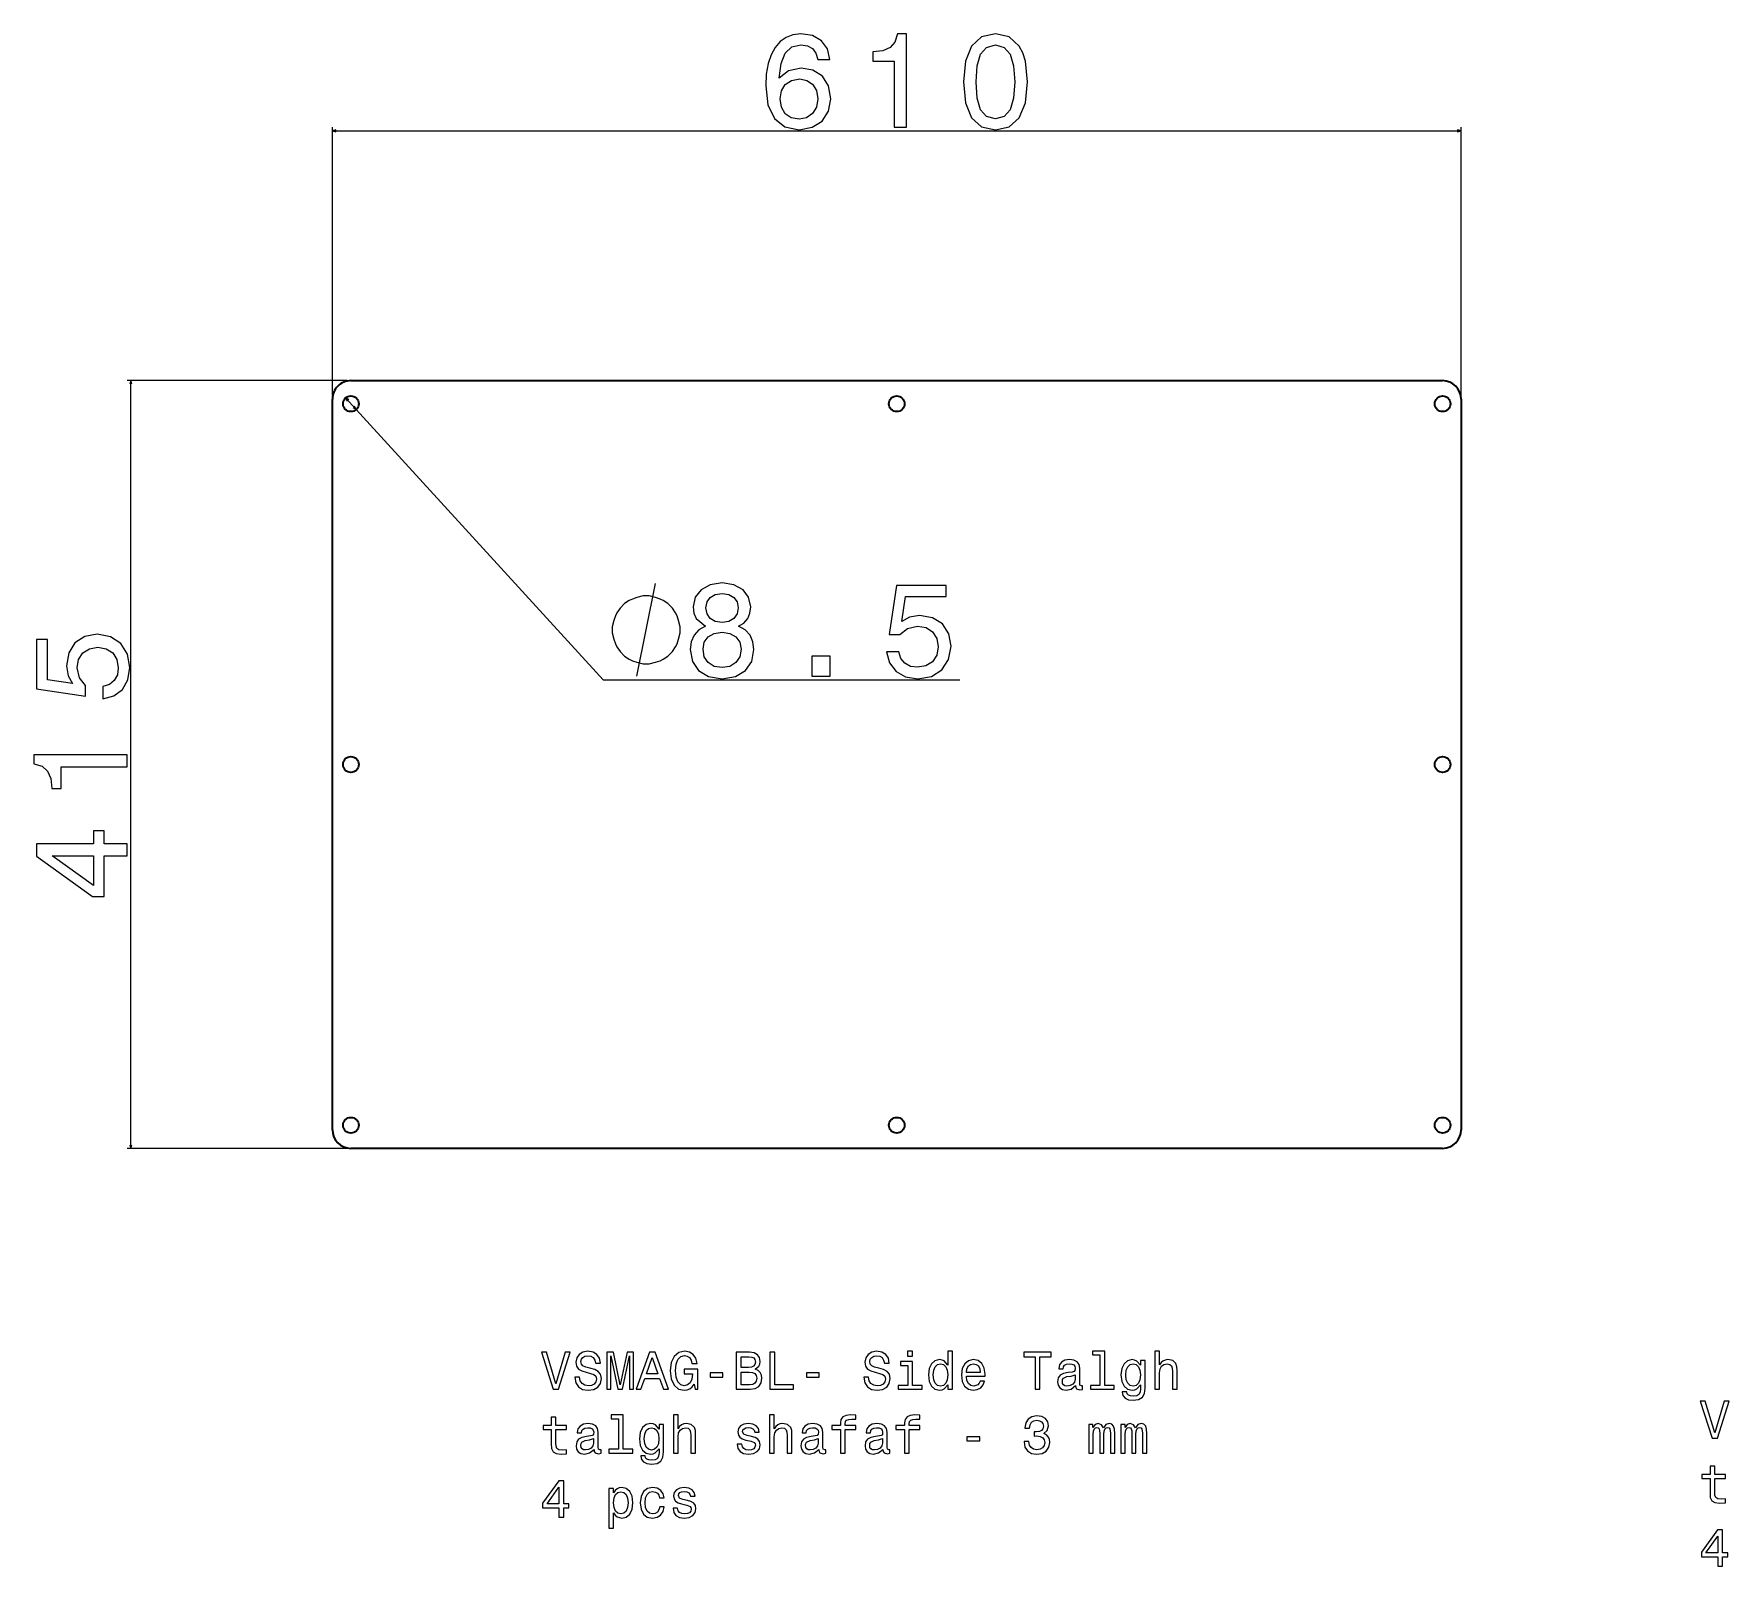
# Model space of a CAD drawing. Extents: x -193 to 1981, y -386 to 626.
# Drawn here: x -193 to 723, y -368 to 460 of the extents above; entities that cross this region are included whole.
import ezdxf

# ---------------------------------------------------------------- set-up
doc = ezdxf.new("R2010")
doc.units = 0

msp = doc.modelspace()

# ---------------------------------------------------------------- linework, layer by layer
at = {"color": 8, "lineweight": 13}
for p, q in [((-31.46, 264.47), (-31.46, 409.57)), ((-31.46, 407.57), (578.54, 407.57)), ((578.54, 264.47), (578.54, 409.57)), ((-23.46, 272.47), (-142.4, 272.47)), ((-140.4, -142.53), (-140.4, 272.47)), ((-24.33, 263.11), (114.82, 110.76)), ((114.82, 110.76), (307.61, 110.76)), ((-23.46, -142.53), (-142.4, -142.53))]:
    msp.add_line(p, q, dxfattribs=at)
at = {"color": 7, "lineweight": 35}
for p, q in [((-21.46, 272.47), (568.54, 272.47)), ((-31.46, -132.53), (-31.46, 262.47)), ((578.54, 262.47), (578.54, -132.53)), ((568.54, -142.53), (-21.46, -142.53))]:
    msp.add_line(p, q, dxfattribs=at)
at = {"color": 8, "lineweight": 13}
for points in [[(237.46, 446.09), (236.09, 451.93), (232.92, 456.25), (228.02, 458.99), (221.68, 459.93), (217.43, 459.42), (213.76, 458.05), (210.51, 455.82), (207.78, 452.65), (205.62, 448.69), (204.03, 443.86), (203.02, 438.17), (202.73, 431.76), (203.89, 421.53), (207.42, 414.1), (213.11, 409.64), (220.89, 408.12), (227.88, 409.42), (233.21, 412.81), (236.67, 418.14), (237.89, 424.91), (236.67, 431.76), (233.35, 437.01), (228.24, 440.33), (221.9, 441.48), (215.05, 440.04), (209.94, 435.93), (211.02, 443.86), (213.32, 449.55), (216.85, 452.94), (221.75, 454.09), (225.36, 453.51), (228.09, 452), (229.9, 449.48), (230.83, 446.09)], [(272.24, 409.57), (278.8, 409.57), (278.8, 459.93), (273.9, 459.93), (272.6, 455.53), (270.01, 452.58), (266.05, 450.85), (260.57, 450.27), (260.57, 445.16), (272.24, 445.16)], [(309.55, 433.99), (310.63, 422.68), (314.02, 414.61), (319.42, 409.71), (326.91, 408.12), (334.33, 409.71), (339.74, 414.61), (343.05, 422.68), (344.2, 433.99), (343.05, 445.23), (341.68, 449.7), (339.74, 453.37), (334.33, 458.27), (326.91, 459.93), (319.42, 458.27), (314.02, 453.3), (310.63, 445.23)], [(316.47, 433.99), (317.04, 442.71), (318.84, 448.97), (322.09, 452.65), (326.91, 453.95), (331.67, 452.65), (334.91, 448.97), (336.71, 442.71), (337.29, 433.99), (336.71, 425.2), (334.91, 418.93), (331.67, 415.26), (326.91, 414.03), (322.09, 415.26), (318.84, 418.93), (317.04, 425.2)], [(230.9, 424.84), (230.11, 420.3), (228.09, 416.84), (224.85, 414.54), (220.82, 413.82), (216.57, 414.54), (213.32, 416.77), (211.24, 420.23), (210.59, 424.77), (211.31, 429.23), (213.32, 432.62), (216.64, 434.78), (221.11, 435.57), (225, 434.78), (228.09, 432.69), (230.11, 429.31)], [(156.49, 137.76), (156.49, 139.43), (155.66, 142.76), (154.82, 145.26), (153.99, 146.93), (152.32, 149.43), (149.82, 151.93), (147.32, 153.59), (145.66, 154.43), (143.16, 155.26), (139.82, 156.09), (138.16, 156.09), (136.49, 156.09), (133.16, 155.26), (130.66, 154.43), (128.99, 153.59), (126.49, 151.93), (123.99, 149.43), (122.32, 146.93), (121.49, 145.26), (120.66, 142.76), (119.82, 139.43), (119.82, 137.76), (119.82, 136.09), (120.66, 132.76), (121.49, 130.26), (122.32, 128.59), (123.99, 126.09), (126.49, 123.59), (128.99, 121.93), (130.66, 121.09), (133.16, 120.26), (136.49, 119.43), (138.16, 119.43), (139.82, 119.43), (143.16, 120.26), (145.66, 121.09), (147.32, 121.93), (149.82, 123.59), (152.32, 126.09), (153.99, 128.59), (154.82, 130.26), (155.66, 132.76), (156.49, 136.09)], [(170.24, 139.71), (166.57, 137.69), (164.05, 134.88), (162.46, 131.35), (161.96, 127.1), (163.11, 120.69), (166.42, 115.72), (171.83, 112.55), (179.18, 111.32), (186.45, 112.55), (191.86, 115.72), (195.17, 120.69), (196.4, 127.1), (195.82, 131.35), (194.31, 134.88), (191.71, 137.69), (188.11, 139.71), (190.99, 141.44), (193.01, 143.81), (194.23, 146.7), (194.67, 150.23), (193.51, 155.34), (190.49, 159.45), (185.59, 162.11), (179.18, 163.12), (172.69, 162.11), (167.79, 159.45), (164.69, 155.34), (163.61, 150.23), (163.97, 146.7), (165.2, 143.81)], [(170.46, 149.65), (171.04, 152.82), (172.76, 155.27), (175.5, 156.78), (179.18, 157.36), (182.78, 156.78), (185.52, 155.27), (187.25, 152.82), (187.89, 149.65), (187.25, 146.41), (185.52, 143.89), (182.78, 142.23), (179.18, 141.72), (175.5, 142.3), (172.76, 143.89), (171.04, 146.41)], [(268.05, 125.8), (269.64, 119.89), (273.17, 115.28), (278.35, 112.4), (284.98, 111.32), (292.26, 112.62), (297.95, 116.15), (301.55, 121.77), (302.92, 128.97), (301.7, 135.67), (298.24, 140.93), (292.84, 144.32), (285.85, 145.54), (280.44, 144.68), (276.27, 142.3), (278.28, 155.77), (300.18, 155.77), (300.18, 161.68), (273.46, 161.68), (269.49, 135.17), (275.26, 135.17), (279.44, 138.55), (284.77, 139.78), (289.38, 138.99), (292.91, 136.68), (295.14, 133.15), (295.93, 128.61), (295.14, 124.07), (292.84, 120.54), (289.31, 118.31), (284.77, 117.52), (280.95, 118.02), (277.99, 119.68), (275.83, 122.27), (274.75, 125.8)], [(-155.44, 100.47), (-149.53, 102.06), (-144.92, 105.59), (-142.04, 110.78), (-140.96, 117.41), (-142.26, 124.68), (-145.79, 130.37), (-151.41, 133.98), (-158.61, 135.34), (-165.31, 134.12), (-170.57, 130.66), (-173.96, 125.26), (-175.18, 118.27), (-174.32, 112.87), (-171.94, 108.69), (-185.41, 110.7), (-185.41, 132.61), (-191.32, 132.61), (-191.32, 105.88), (-164.81, 101.92), (-164.81, 107.68), (-168.19, 111.86), (-169.42, 117.19), (-168.63, 121.8), (-166.32, 125.33), (-162.79, 127.56), (-158.25, 128.36), (-153.71, 127.56), (-150.18, 125.26), (-147.95, 121.73), (-147.16, 117.19), (-147.66, 113.37), (-149.32, 110.42), (-151.91, 108.26), (-155.44, 107.17)], [(168.87, 127.24), (169.52, 131.06), (171.61, 133.94), (174.85, 135.82), (179.18, 136.46), (183.43, 135.82), (186.67, 133.94), (188.76, 131.06), (189.48, 127.24), (188.76, 123.14), (186.67, 120.04), (183.43, 118.02), (179.18, 117.37), (174.85, 118.02), (171.61, 120.04), (169.52, 123.14)], [(227.58, 112.76), (237.52, 112.76), (237.52, 123.5), (227.58, 123.5)], [(-142.4, 63.67), (-142.4, 70.23), (-192.76, 70.23), (-192.76, 65.33), (-188.37, 64.03), (-185.41, 61.44), (-183.68, 57.48), (-183.11, 52), (-177.99, 52), (-177.99, 63.67)], [(-142.4, 15.56), (-142.4, 22.05), (-154.79, 22.05), (-154.79, 29.18), (-160.56, 29.18), (-160.56, 22.05), (-191.32, 22.05), (-191.32, 15.49), (-161.13, -6.41), (-154.79, -6.41), (-154.79, 15.56)], [(-160.56, -0.36), (-182.96, 15.56), (-160.56, 15.56)]]:
    msp.add_lwpolyline(points, close=True, dxfattribs=at)
for points in [[(-29.53, 408.08), (-31.46, 407.57), (-29.53, 407.05)], [(576.61, 407.05), (578.54, 407.57), (576.61, 408.08)], [(-139.88, 270.54), (-140.4, 272.47), (-140.92, 270.54)], [(-22.64, 262.03), (-24.33, 263.11), (-23.4, 261.33)], [(-20.28, 257.91), (-18.59, 256.83), (-19.51, 258.61)], [(133.16, 112.76), (143.16, 162.76)], [(-140.92, -140.6), (-140.4, -142.53), (-139.88, -140.6)]]:
    msp.add_lwpolyline(points, dxfattribs=at)
at = {"color": 7, "lineweight": 13}
for points in [[(94.4, -252.75), (89.38, -269.78), (84.22, -252.75), (81.49, -252.75), (87.94, -272.78), (90.82, -272.78), (97.13, -252.75)], [(102.18, -266.18), (99.56, -266.18), (100.13, -269.24), (101.57, -271.49), (103.79, -272.84), (106.79, -273.33), (109.76, -272.87), (111.98, -271.6), (113.39, -269.61), (113.91, -266.99), (113.47, -264.63), (112.26, -263.1), (110.3, -262.09), (107.68, -261.34), (105.43, -260.79), (103.96, -260.16), (103.13, -259.24), (102.87, -257.8), (103.13, -256.5), (103.88, -255.52), (105.03, -254.86), (106.62, -254.63), (108.23, -254.91), (109.5, -255.69), (110.33, -256.99), (110.74, -258.75), (113.36, -258.75), (113.36, -258.69), (112.9, -255.98), (111.54, -253.96), (109.41, -252.7), (106.53, -252.26), (103.94, -252.7), (101.92, -253.91), (100.62, -255.78), (100.16, -258.2), (100.54, -260.36), (101.63, -261.83), (103.36, -262.81), (105.72, -263.56), (108.06, -264.22), (109.81, -264.86), (110.88, -265.78), (111.26, -267.28), (110.91, -268.81), (110.02, -269.96), (108.66, -270.68), (106.9, -270.91), (104.94, -270.59), (103.45, -269.67), (102.5, -268.17)], [(116.88, -272.78), (119.09, -272.78), (119.09, -254.63), (122.84, -272.78), (125.32, -272.78), (129.04, -254.63), (129.04, -272.78), (131.28, -272.78), (131.28, -252.78), (127.77, -252.78), (124.08, -270.42), (120.42, -252.78), (116.88, -252.78)], [(132.67, -272.78), (135.32, -272.78), (137.42, -266.9), (145.41, -266.9), (147.51, -272.78), (150.22, -272.78), (142.9, -252.75), (139.96, -252.75)], [(138.35, -264.45), (141.43, -255.64), (144.51, -264.45)], [(164.05, -270.1), (164.54, -272.78), (165.98, -272.78), (165.98, -261.98), (158.69, -261.98), (158.69, -264.42), (163.19, -264.42), (163.19, -264.6), (162.84, -267.25), (161.92, -269.21), (160.51, -270.45), (158.75, -270.85), (156.79, -270.33), (155.26, -268.78), (154.28, -266.21), (153.94, -262.7), (154.25, -259.21), (155.23, -256.64), (156.79, -255.09), (158.89, -254.54), (160.33, -254.83), (161.52, -255.64), (162.38, -256.99), (162.87, -258.81), (165.72, -258.81), (164.97, -256.04), (163.56, -253.96), (161.57, -252.7), (159.07, -252.23), (155.78, -252.95), (153.3, -255.06), (151.72, -258.37), (151.17, -262.78), (151.72, -267.22), (153.3, -270.53), (155.64, -272.64), (158.58, -273.33), (160.22, -273.1), (161.69, -272.52), (162.96, -271.51)], [(197.08, -261.98), (199.09, -260.3), (199.61, -259.18), (199.79, -257.8), (199.41, -255.64), (198.29, -254.08), (196.47, -253.13), (193.94, -252.78), (186.82, -252.78), (186.82, -272.78), (194.34, -272.78), (197.02, -272.38), (199.01, -271.2), (200.25, -269.32), (200.68, -266.79), (200.42, -265.09), (199.73, -263.68), (198.6, -262.64)], [(193.39, -261.08), (189.47, -261.08), (189.47, -255.17), (193.62, -255.17), (195.18, -255.35), (196.27, -255.87), (196.93, -256.76), (197.16, -258.08), (196.9, -259.41), (196.21, -260.33), (195.03, -260.91)], [(204.97, -272.78), (217.83, -272.78), (217.83, -270.36), (207.62, -270.36), (207.62, -252.78), (204.97, -252.78)], [(258.32, -266.18), (255.69, -266.18), (256.27, -269.24), (257.71, -271.49), (259.93, -272.84), (262.93, -273.33), (265.9, -272.87), (268.11, -271.6), (269.53, -269.61), (270.05, -266.99), (269.61, -264.63), (268.4, -263.1), (266.44, -262.09), (263.82, -261.34), (261.57, -260.79), (260.1, -260.16), (259.27, -259.24), (259.01, -257.8), (259.27, -256.5), (260.02, -255.52), (261.17, -254.86), (262.75, -254.63), (264.37, -254.91), (265.64, -255.69), (266.47, -256.99), (266.88, -258.75), (269.5, -258.75), (269.5, -258.69), (269.04, -255.98), (267.68, -253.96), (265.55, -252.7), (262.67, -252.26), (260.07, -252.7), (258.06, -253.91), (256.76, -255.78), (256.3, -258.2), (256.67, -260.36), (257.77, -261.83), (259.5, -262.81), (261.86, -263.56), (264.2, -264.22), (265.95, -264.86), (267.02, -265.78), (267.39, -267.28), (267.05, -268.81), (266.15, -269.96), (264.8, -270.68), (263.04, -270.91), (261.08, -270.59), (259.58, -269.67), (258.63, -268.17)], [(282.09, -252.09), (279.41, -252.09), (279.41, -254.97), (282.09, -254.97)], [(301.11, -270.39), (301.11, -272.78), (303.65, -272.78), (303.65, -252.09), (301.14, -252.09), (301.14, -259.67), (299.21, -257.48), (298.03, -256.96), (296.67, -256.76), (294.22, -257.34), (292.32, -258.95), (291.08, -261.54), (290.65, -265.03), (291.08, -268.52), (292.32, -271.14), (294.22, -272.78), (296.67, -273.33), (298.03, -273.13), (299.24, -272.61)], [(348.29, -272.78), (350.94, -272.78), (350.94, -255.2), (356.99, -255.2), (356.99, -252.78), (342.21, -252.78), (342.21, -255.2), (348.29, -255.2)], [(383.39, -254.22), (383.39, -270.65), (378.17, -270.65), (378.17, -272.78), (391.11, -272.78), (391.11, -270.65), (385.92, -270.65), (385.92, -252.09), (379.41, -252.09), (379.41, -254.22)], [(413.04, -272.78), (415.58, -272.78), (415.58, -263.85), (415.84, -261.8), (416.67, -260.3), (417.97, -259.38), (419.7, -259.04), (421.08, -259.32), (421.95, -260.1), (422.38, -261.4), (422.52, -263.13), (422.52, -272.78), (425.06, -272.78), (425.06, -262.61), (424.94, -260.56), (424.43, -258.86), (422.73, -257.31), (420.07, -256.76), (418.63, -256.96), (417.39, -257.51), (416.36, -258.37), (415.58, -259.55), (415.58, -252.09), (413.04, -252.09)], [(172.64, -266.18), (179.61, -266.18), (179.61, -263.91), (172.64, -263.91)], [(194.02, -270.39), (189.47, -270.39), (189.47, -263.5), (193.76, -263.5), (195.58, -263.7), (196.88, -264.31), (197.65, -265.35), (197.91, -266.85), (197.65, -268.43), (196.93, -269.53), (195.72, -270.19)], [(224.69, -266.18), (231.66, -266.18), (231.66, -263.91), (224.69, -263.91)], [(282.01, -270.65), (282.01, -257.83), (275.49, -257.83), (275.49, -259.99), (279.47, -259.99), (279.47, -270.65), (274.28, -270.65), (274.28, -272.78), (287.25, -272.78), (287.25, -270.65)], [(297.11, -259.04), (298.78, -259.44), (300.05, -260.56), (300.79, -262.44), (301.08, -265.03), (300.79, -267.65), (300.05, -269.53), (298.78, -270.68), (297.11, -271.05), (295.52, -270.68), (294.31, -269.53), (293.5, -267.62), (293.24, -265.03), (293.5, -262.47), (294.31, -260.59), (295.52, -259.44)], [(311.17, -265.78), (321.31, -265.78), (321.34, -264.6), (320.88, -261.28), (319.61, -258.81), (317.6, -257.31), (314.92, -256.76), (312.29, -257.34), (310.28, -258.95), (308.98, -261.57), (308.52, -265.03), (308.95, -268.57), (310.25, -271.17), (312.24, -272.78), (314.83, -273.33), (317.08, -272.95), (318.92, -271.98), (320.28, -270.42), (321.05, -268.34), (318.55, -268.34), (318.03, -269.5), (317.28, -270.36), (315.15, -271.05), (313.5, -270.74), (312.26, -269.73), (311.46, -268.08), (311.17, -265.87)], [(311.17, -263.65), (311.49, -261.66), (312.26, -260.19), (313.45, -259.3), (315, -258.98), (316.53, -259.3), (317.71, -260.19), (318.43, -261.66), (318.69, -263.65)], [(370.19, -270.76), (370.19, -270.85), (370.33, -271.83), (370.77, -272.52), (372.58, -273.07), (373.99, -272.84), (373.99, -270.88), (373.39, -270.97), (372.58, -270.59), (372.44, -269.44), (372.44, -261.43), (372.09, -259.38), (371.08, -257.94), (369.33, -257.08), (366.85, -256.76), (364.43, -257.1), (362.64, -258.08), (361.52, -259.61), (361.14, -261.63), (361.14, -261.8), (363.42, -261.8), (363.62, -260.59), (364.25, -259.73), (365.29, -259.21), (366.76, -259.01), (368.17, -259.15), (369.18, -259.58), (369.79, -260.33), (369.99, -261.37), (369.87, -262.58), (369.41, -263.19), (368.26, -263.47), (366.1, -263.7), (363.62, -264.22), (361.86, -265.15), (360.82, -266.59), (360.51, -268.72), (360.79, -270.62), (361.69, -272.03), (363.13, -272.93), (365.12, -273.24), (367.8, -272.64)], [(369.9, -267.36), (369.56, -268.86), (368.63, -270.02), (367.25, -270.76), (365.55, -271.02), (364.45, -270.88), (363.68, -270.42), (363.19, -269.61), (363.04, -268.49), (363.16, -267.48), (363.62, -266.76), (365.46, -265.95), (367.8, -265.61), (369.9, -264.91)], [(407.74, -272.09), (407.74, -257.31), (405.32, -257.31), (405.32, -259.81), (403.33, -257.54), (402.12, -256.96), (400.77, -256.76), (398.32, -257.34), (396.41, -258.95), (395.18, -261.54), (394.74, -265.03), (395.18, -268.55), (396.41, -271.14), (398.32, -272.78), (400.77, -273.33), (402.15, -273.13), (403.3, -272.61), (405.32, -270.42), (405.32, -272.61), (405.09, -274.34), (404.45, -275.58), (403.24, -276.3), (401.43, -276.56), (399.84, -276.38), (398.72, -275.95), (398.06, -275.2), (397.86, -274.19), (395.41, -274.19), (395.41, -274.31), (395.78, -276.15), (396.93, -277.54), (398.78, -278.43), (401.28, -278.75), (404.28, -278.32), (406.27, -277.1), (407.39, -275)], [(397.37, -265.03), (397.62, -262.47), (398.4, -260.56), (399.61, -259.44), (401.23, -259.04), (402.93, -259.44), (404.2, -260.56), (404.97, -262.47), (405.26, -265.03), (404.97, -267.65), (404.2, -269.53), (402.93, -270.68), (401.23, -271.05), (399.61, -270.68), (398.4, -269.53), (397.62, -267.62)], [(720.64, -279.24), (715.62, -296.27), (710.46, -279.24), (707.73, -279.24), (714.18, -299.27), (717.06, -299.27), (723.38, -279.24)], [(86.82, -294.54), (86.82, -302.29), (86.99, -304.8), (87.8, -306.53), (89.41, -307.54), (92.15, -307.88), (95.15, -307.74), (95.15, -305.55), (92.96, -305.72), (90.97, -305.49), (89.9, -304.77), (89.44, -303.56), (89.35, -301.86), (89.35, -294.54), (95.15, -294.54), (95.15, -292.38), (89.35, -292.38), (89.35, -287.85), (86.82, -287.85), (86.82, -292.38), (82.44, -292.38), (82.44, -294.54)], [(109.96, -305.32), (109.96, -305.4), (110.1, -306.38), (110.54, -307.08), (112.35, -307.62), (113.76, -307.39), (113.76, -305.43), (113.16, -305.52), (112.35, -305.15), (112.21, -303.99), (112.21, -295.98), (111.86, -293.93), (110.85, -292.49), (109.09, -291.63), (106.62, -291.31), (104.2, -291.66), (102.41, -292.64), (101.28, -294.17), (100.91, -296.18), (100.91, -296.36), (103.19, -296.36), (103.39, -295.15), (104.02, -294.28), (105.06, -293.76), (106.53, -293.56), (107.94, -293.7), (108.95, -294.14), (109.56, -294.89), (109.76, -295.92), (109.64, -297.13), (109.18, -297.74), (108.03, -298.03), (105.87, -298.26), (103.39, -298.78), (101.63, -299.7), (100.59, -301.14), (100.28, -303.27), (100.56, -305.17), (101.46, -306.59), (102.9, -307.48), (104.89, -307.8), (107.57, -307.19)], [(123.16, -288.78), (123.16, -305.2), (117.94, -305.2), (117.94, -307.34), (130.88, -307.34), (130.88, -305.2), (125.69, -305.2), (125.69, -286.64), (119.18, -286.64), (119.18, -288.78)], [(147.51, -306.64), (147.51, -291.86), (145.09, -291.86), (145.09, -294.37), (143.1, -292.09), (141.89, -291.51), (140.54, -291.31), (138.09, -291.89), (136.18, -293.5), (134.94, -296.1), (134.51, -299.58), (134.94, -303.1), (136.18, -305.69), (138.09, -307.34), (140.54, -307.88), (141.92, -307.68), (143.07, -307.16), (145.09, -304.97), (145.09, -307.16), (144.86, -308.89), (144.22, -310.13), (143.01, -310.85), (141.2, -311.11), (139.61, -310.94), (138.49, -310.51), (137.83, -309.76), (137.62, -308.75), (135.18, -308.75), (135.18, -308.86), (135.55, -310.71), (136.7, -312.09), (138.55, -312.98), (141.05, -313.3), (144.05, -312.87), (146.04, -311.66), (147.16, -309.55)], [(152.81, -307.34), (155.35, -307.34), (155.35, -298.4), (155.61, -296.36), (156.44, -294.86), (157.74, -293.93), (159.47, -293.59), (160.85, -293.88), (161.72, -294.66), (162.15, -295.95), (162.29, -297.68), (162.29, -307.34), (164.83, -307.34), (164.83, -297.16), (164.71, -295.12), (164.2, -293.42), (162.5, -291.86), (159.84, -291.31), (158.4, -291.51), (157.16, -292.06), (156.13, -292.93), (155.35, -294.11), (155.35, -286.64), (152.81, -286.64)], [(195.09, -298.32), (192.64, -297.74), (190.82, -297.08), (190.22, -295.72), (190.39, -294.77), (191, -294.08), (191.98, -293.65), (193.39, -293.47), (194.74, -293.65), (195.81, -294.17), (196.5, -294.94), (196.79, -295.98), (199.27, -295.98), (199.27, -295.92), (198.84, -294.05), (197.65, -292.58), (195.81, -291.66), (193.39, -291.31), (190.94, -291.66), (189.15, -292.61), (188.03, -294.02), (187.68, -295.81), (187.94, -297.54), (188.75, -298.75), (190.07, -299.61), (192.01, -300.22), (194.83, -300.91), (196.56, -301.63), (197.02, -302.21), (197.19, -303.07), (196.93, -304.14), (196.24, -304.94), (195.12, -305.46), (193.62, -305.64), (192.03, -305.46), (190.88, -304.86), (190.1, -303.88), (189.79, -302.52), (187.34, -302.52), (187.74, -304.83), (188.92, -306.5), (190.79, -307.51), (193.39, -307.88), (196.1, -307.51), (198.09, -306.5), (199.3, -304.89), (199.73, -302.78), (199.41, -300.97), (198.52, -299.73), (197.05, -298.92)], [(204.86, -307.34), (207.39, -307.34), (207.39, -298.4), (207.65, -296.36), (208.49, -294.86), (209.79, -293.93), (211.52, -293.59), (212.9, -293.88), (213.76, -294.66), (214.2, -295.95), (214.34, -297.68), (214.34, -307.34), (216.88, -307.34), (216.88, -297.16), (216.76, -295.12), (216.24, -293.42), (214.54, -291.86), (211.89, -291.31), (210.45, -291.51), (209.21, -292.06), (208.17, -292.93), (207.39, -294.11), (207.39, -286.64), (204.86, -286.64)], [(231.4, -305.32), (231.4, -305.4), (231.54, -306.38), (231.98, -307.08), (233.79, -307.62), (235.2, -307.39), (235.2, -305.43), (234.6, -305.52), (233.79, -305.15), (233.65, -303.99), (233.65, -295.98), (233.3, -293.93), (232.29, -292.49), (230.54, -291.63), (228.06, -291.31), (225.64, -291.66), (223.85, -292.64), (222.73, -294.17), (222.35, -296.18), (222.35, -296.36), (224.63, -296.36), (224.83, -295.15), (225.46, -294.28), (226.5, -293.76), (227.97, -293.56), (229.38, -293.7), (230.39, -294.14), (231, -294.89), (231.2, -295.92), (231.08, -297.13), (230.62, -297.74), (229.47, -298.03), (227.31, -298.26), (224.83, -298.78), (223.07, -299.7), (222.03, -301.14), (221.72, -303.27), (222.01, -305.17), (222.9, -306.59), (224.34, -307.48), (226.33, -307.8), (229.01, -307.19)], [(243.07, -294.54), (243.07, -307.34), (245.61, -307.34), (245.61, -294.54), (251.37, -294.54), (251.37, -292.38), (245.61, -292.38), (245.61, -291.43), (245.81, -290.27), (246.47, -289.5), (247.6, -289.04), (249.21, -288.86), (251.37, -288.98), (251.37, -286.79), (248.63, -286.64), (246.15, -286.9), (244.43, -287.68), (243.39, -289.04), (243.07, -290.97), (243.07, -292.38), (238.43, -292.38), (238.43, -294.54)], [(266.1, -305.32), (266.1, -305.4), (266.24, -306.38), (266.67, -307.08), (268.49, -307.62), (269.9, -307.39), (269.9, -305.43), (269.3, -305.52), (268.49, -305.15), (268.35, -303.99), (268.35, -295.98), (268, -293.93), (266.99, -292.49), (265.23, -291.63), (262.75, -291.31), (260.33, -291.66), (258.55, -292.64), (257.42, -294.17), (257.05, -296.18), (257.05, -296.36), (259.33, -296.36), (259.53, -295.15), (260.16, -294.28), (261.2, -293.76), (262.67, -293.56), (264.08, -293.7), (265.09, -294.14), (265.69, -294.89), (265.9, -295.92), (265.78, -297.13), (265.32, -297.74), (264.17, -298.03), (262.01, -298.26), (259.53, -298.78), (257.77, -299.7), (256.73, -301.14), (256.41, -303.27), (256.7, -305.17), (257.6, -306.59), (259.04, -307.48), (261.03, -307.8), (263.71, -307.19)], [(277.77, -294.54), (277.77, -307.34), (280.3, -307.34), (280.3, -294.54), (286.07, -294.54), (286.07, -292.38), (280.3, -292.38), (280.3, -291.43), (280.51, -290.27), (281.17, -289.5), (282.29, -289.04), (283.91, -288.86), (286.07, -288.98), (286.07, -286.79), (283.33, -286.64), (280.85, -286.9), (279.12, -287.68), (278.09, -289.04), (277.77, -290.97), (277.77, -292.38), (273.13, -292.38), (273.13, -294.54)], [(342.35, -301.05), (342.35, -301.25), (342.81, -304.02), (344.17, -306.1), (346.3, -307.42), (349.12, -307.91), (352.12, -307.42), (354.37, -306.15), (355.81, -304.14), (356.33, -301.54), (356.1, -299.84), (355.46, -298.46), (354.43, -297.39), (353.04, -296.61), (354.92, -295.06), (355.58, -292.58), (355.15, -290.33), (353.91, -288.63), (351.89, -287.57), (349.12, -287.19), (346.53, -287.65), (344.54, -288.92), (343.24, -290.94), (342.81, -293.62), (342.81, -293.82), (345.38, -293.82), (345.61, -291.98), (346.36, -290.65), (347.57, -289.84), (349.27, -289.55), (350.77, -289.78), (351.86, -290.39), (352.52, -291.37), (352.78, -292.7), (352.52, -294.11), (351.83, -295.06), (350.62, -295.64), (348.98, -295.81), (347.86, -295.78), (347.86, -298.06), (349.27, -298), (351.08, -298.26), (352.44, -298.95), (353.24, -300.07), (353.53, -301.54), (353.22, -303.21), (352.38, -304.45), (351.05, -305.23), (349.3, -305.49), (347.48, -305.2), (346.15, -304.34), (345.32, -302.95), (345, -301.05)], [(377.34, -307.34), (379.67, -307.34), (379.67, -296.99), (379.81, -295.43), (380.25, -294.31), (380.91, -293.65), (381.77, -293.39), (382.47, -293.62), (382.93, -294.19), (383.16, -295.17), (383.24, -296.47), (383.24, -307.34), (385.43, -307.34), (385.43, -296.99), (385.58, -295.46), (386.01, -294.34), (386.7, -293.65), (387.57, -293.39), (388.26, -293.62), (388.72, -294.19), (389.01, -296.47), (389.01, -307.34), (391.34, -307.34), (391.34, -296.64), (391.2, -294.42), (390.74, -292.72), (389.81, -291.69), (388.32, -291.31), (386.56, -291.89), (385.2, -293.56), (384.14, -291.92), (382.35, -291.31), (380.71, -291.89), (379.58, -293.5), (379.58, -291.86), (377.34, -291.86)], [(394.69, -307.34), (397.02, -307.34), (397.02, -296.99), (397.16, -295.43), (397.6, -294.31), (398.26, -293.65), (399.12, -293.39), (399.81, -293.62), (400.28, -294.19), (400.51, -295.17), (400.59, -296.47), (400.59, -307.34), (402.78, -307.34), (402.78, -296.99), (402.93, -295.46), (403.36, -294.34), (404.05, -293.65), (404.92, -293.39), (405.61, -293.62), (406.07, -294.19), (406.36, -296.47), (406.36, -307.34), (408.69, -307.34), (408.69, -296.64), (408.55, -294.42), (408.09, -292.72), (407.16, -291.69), (405.67, -291.31), (403.91, -291.89), (402.55, -293.56), (401.49, -291.92), (399.7, -291.31), (398.06, -291.89), (396.93, -293.5), (396.93, -291.86), (394.69, -291.86)], [(109.67, -301.92), (109.32, -303.42), (108.4, -304.57), (107.02, -305.32), (105.32, -305.58), (104.22, -305.43), (103.45, -304.97), (102.96, -304.17), (102.81, -303.04), (102.93, -302.03), (103.39, -301.31), (105.23, -300.51), (107.57, -300.16), (109.67, -299.47)], [(137.13, -299.58), (137.39, -297.02), (138.17, -295.12), (139.38, -293.99), (141, -293.59), (142.7, -293.99), (143.96, -295.12), (144.74, -297.02), (145.03, -299.58), (144.74, -302.21), (143.96, -304.08), (142.7, -305.23), (141, -305.61), (139.38, -305.23), (138.17, -304.08), (137.39, -302.18)], [(231.11, -301.92), (230.77, -303.42), (229.84, -304.57), (228.46, -305.32), (226.76, -305.58), (225.67, -305.43), (224.89, -304.97), (224.4, -304.17), (224.25, -303.04), (224.37, -302.03), (224.83, -301.31), (226.67, -300.51), (229.01, -300.16), (231.11, -299.47)], [(265.81, -301.92), (265.46, -303.42), (264.54, -304.57), (263.16, -305.32), (261.46, -305.58), (260.36, -305.43), (259.58, -304.97), (259.09, -304.17), (258.95, -303.04), (259.07, -302.03), (259.53, -301.31), (261.37, -300.51), (263.71, -300.16), (265.81, -299.47)], [(311.43, -300.74), (318.4, -300.74), (318.4, -298.46), (311.43, -298.46)], [(713.06, -321.02), (713.06, -328.78), (713.23, -331.28), (714.04, -333.01), (715.65, -334.02), (718.39, -334.37), (721.39, -334.22), (721.39, -332.03), (719.2, -332.2), (717.21, -331.97), (716.14, -331.25), (715.68, -330.04), (715.59, -328.34), (715.59, -321.02), (721.39, -321.02), (721.39, -318.86), (715.59, -318.86), (715.59, -314.34), (713.06, -314.34), (713.06, -318.86), (708.68, -318.86), (708.68, -321.02)], [(90.97, -341.89), (93.56, -341.89), (93.56, -336.93), (96.41, -336.93), (96.41, -334.63), (93.56, -334.63), (93.56, -322.32), (90.94, -322.32), (82.18, -334.4), (82.18, -336.93), (90.97, -336.93)], [(84.6, -334.63), (90.97, -325.66), (90.97, -334.63)], [(120.51, -328.81), (120.51, -326.41), (117.97, -326.41), (117.97, -347.88), (120.51, -347.88), (120.51, -339.53), (121.4, -340.88), (122.41, -341.77), (124.94, -342.44), (127.37, -341.89), (129.27, -340.25), (130.51, -337.65), (130.97, -334.14), (130.51, -330.65), (129.27, -328.06), (127.37, -326.44), (124.94, -325.87), (123.56, -326.04), (122.38, -326.59), (121.37, -327.51)], [(124.51, -340.16), (122.81, -339.78), (121.57, -338.63), (120.79, -336.76), (120.54, -334.14), (120.79, -331.54), (121.57, -329.67), (122.81, -328.55), (124.51, -328.14), (126.07, -328.55), (127.31, -329.7), (128.09, -331.57), (128.37, -334.14), (128.09, -336.73), (127.31, -338.63), (126.07, -339.78)], [(145.32, -331.54), (147.83, -331.54), (147.31, -329.24), (146.07, -327.42), (144.14, -326.3), (141.63, -325.87), (138.86, -326.44), (136.76, -328.06), (135.43, -330.68), (134.97, -334.19), (135.41, -337.68), (136.7, -340.27), (138.75, -341.89), (141.54, -342.44), (144.02, -342), (145.95, -340.79), (147.28, -338.89), (147.86, -336.36), (145.43, -336.36), (145, -337.97), (144.2, -339.18), (143.04, -339.93), (141.63, -340.16), (139.87, -339.78), (138.6, -338.63), (137.83, -336.76), (137.57, -334.11), (137.83, -331.51), (138.63, -329.64), (139.93, -328.49), (141.63, -328.08), (143.13, -328.34), (144.25, -329.01), (145, -330.1)], [(160.39, -332.87), (157.94, -332.29), (156.13, -331.63), (155.52, -330.27), (155.69, -329.32), (156.3, -328.63), (157.28, -328.2), (158.69, -328.03), (160.05, -328.2), (161.11, -328.72), (161.8, -329.5), (162.09, -330.53), (164.57, -330.53), (164.57, -330.48), (164.14, -328.6), (162.96, -327.13), (161.11, -326.21), (158.69, -325.87), (156.24, -326.21), (154.45, -327.16), (153.33, -328.57), (152.98, -330.36), (153.24, -332.09), (154.05, -333.3), (155.38, -334.17), (157.31, -334.77), (160.13, -335.46), (161.86, -336.18), (162.32, -336.76), (162.5, -337.62), (162.24, -338.69), (161.54, -339.5), (160.42, -340.02), (158.92, -340.19), (157.34, -340.02), (156.18, -339.41), (155.41, -338.43), (155.09, -337.08), (152.64, -337.08), (153.04, -339.38), (154.22, -341.05), (156.1, -342.06), (158.69, -342.44), (161.4, -342.06), (163.39, -341.05), (164.6, -339.44), (165.03, -337.34), (164.71, -335.52), (163.82, -334.28), (162.35, -333.47)], [(717.21, -368.37), (719.8, -368.37), (719.8, -363.42), (722.65, -363.42), (722.65, -361.11), (719.8, -361.11), (719.8, -348.8), (717.18, -348.8), (708.42, -360.88), (708.42, -363.42), (717.21, -363.42)], [(710.84, -361.11), (717.21, -352.15), (717.21, -361.11)]]:
    msp.add_lwpolyline(points, close=True, dxfattribs=at)
at = {"color": 7, "lineweight": 35}
for centre in [(-21.46, 259.97), (273.54, 259.97), (568.54, 259.97), (-21.46, 64.97), (568.54, 64.97), (-21.46, -130.03), (273.54, -130.03), (568.54, -130.03)]:
    msp.add_circle(centre, 4.25, dxfattribs=at)
for centre, start, end in [((-21.46, 262.47), 90, 180.00001), ((568.54, 262.47), 0, 90), ((-21.46, -132.53), 180.00001, 270), ((568.54, -132.53), 270, 360)]:
    msp.add_arc(centre, 10, start, end, dxfattribs=at)

doc.saveas('drawing.dxf')
